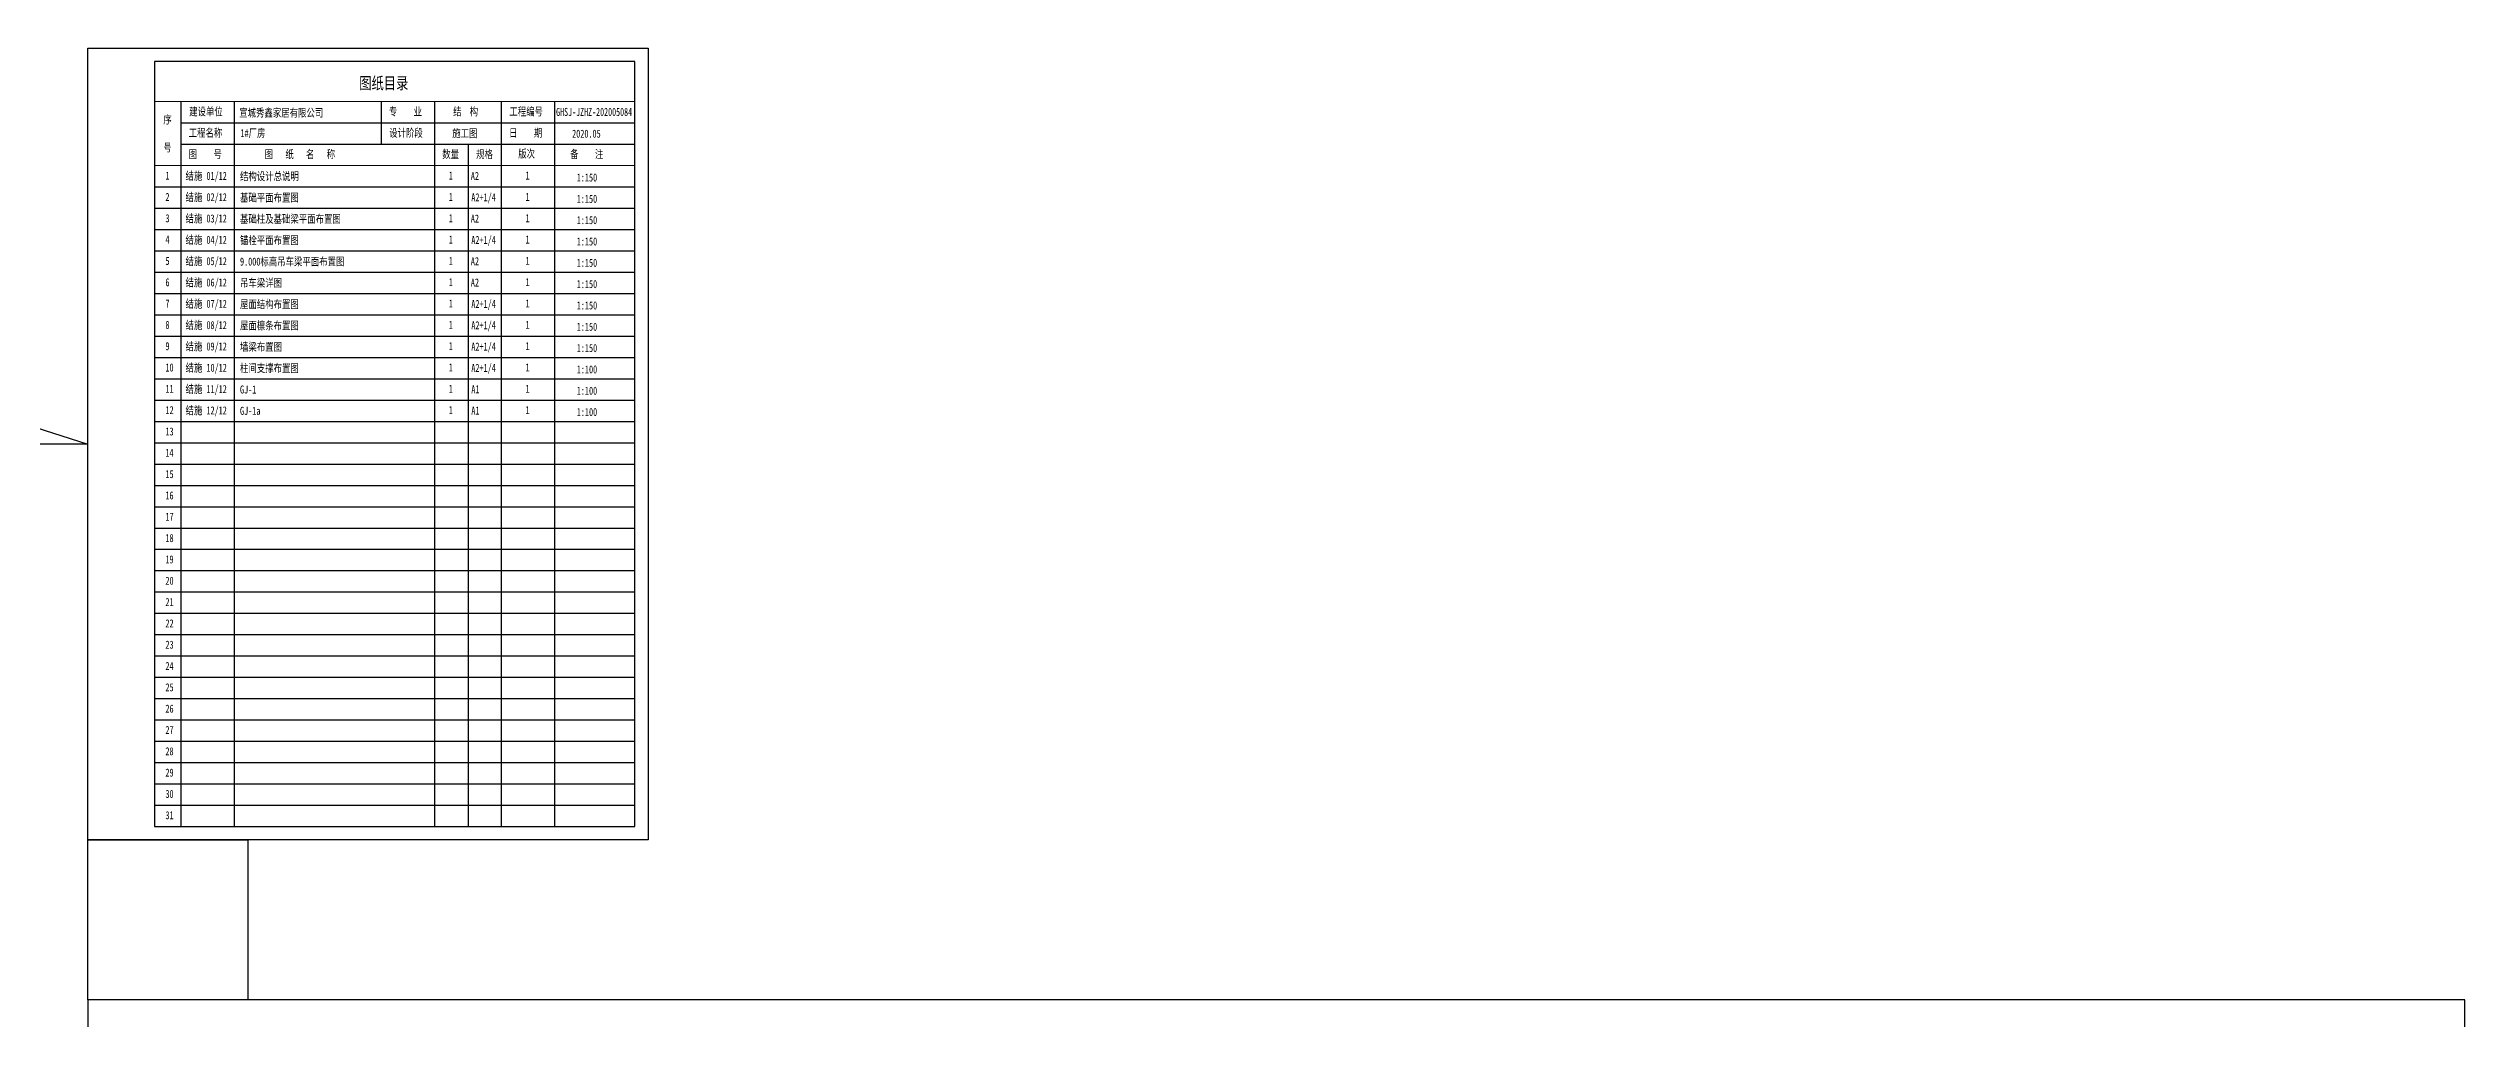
# Model space of a CAD drawing. Extents: x 9539573 to 9710259, y 1656270 to 2510207.
# Drawn here: x 9597326 to 9687909, y 2473795 to 2510207 of the extents above; entities that cross this region are included whole.
import ezdxf
from ezdxf.enums import TextEntityAlignment as Align

# ---------------------------------------------------------------- set-up
doc = ezdxf.new("R2010")
doc.units = 0
doc.header["$LTSCALE"] = 1000
doc.header["$MEASUREMENT"] = 0
doc.layers.add('PUB_TITLE', color=4, linetype='CONTINUOUS')
doc.layers.add('图签栏', color=4, linetype='CONTINUOUS')
doc.styles.add('图签黑体', font='simhei.ttf', dxfattribs={"width": 0.75})

msp = doc.modelspace()

# ---------------------------------------------------------------- linework, layer by layer
at = {"layer": 'PUB_TITLE', "color": 4}
for p, q in [((9598809.4, 2510206.8), (9619809, 2510206.8)), ((9619809, 2510206.8), (9619809, 2480507.3)), ((9619309, 2509706.8), (9601309.4, 2509706.8)), ((9601309.4, 2509706.8), (9601309.4, 2481007.3)), ((9619309, 2481007.3), (9619309, 2509706.8)), ((9602309.3, 2481007.3), (9602309.3, 2508206.8)), ((9602309.3, 2507406.8), (9619309, 2507406.8)), ((9604309.3, 2481007.3), (9604309.3, 2508206.8)), ((9609809.2, 2508206.8), (9609809.2, 2506606.8)), ((9611809.2, 2481007.3), (9611809.2, 2508206.8)), ((9614309.1, 2481007.3), (9614309.1, 2508206.8)), ((9616309.1, 2481007.3), (9616309.1, 2508206.8)), ((9602309.3, 2506606.8), (9619309, 2506606.8)), ((9613059.1, 2506606.8), (9613059.1, 2481007.3)), ((9601309.4, 2505006.9), (9619309, 2505006.9)), ((9601309.4, 2504206.9), (9619309, 2504206.9)), ((9601309.4, 2504206.9), (9619309, 2504206.9)), ((9601309.4, 2503406.9), (9619309, 2503406.9)), ((9601309.4, 2503406.9), (9619309, 2503406.9)), ((9601309.4, 2502606.9), (9619309, 2502606.9)), ((9601309.4, 2501806.9), (9619309, 2501806.9)), ((9601309.4, 2501806.9), (9619309, 2501806.9)), ((9601309.4, 2501006.9), (9619309, 2501006.9)), ((9601309.4, 2500206.9), (9619309, 2500206.9)), ((9601309.4, 2499407), (9619309, 2499407)), ((9601309.4, 2498607), (9619309, 2498607)), ((9601309.4, 2497807), (9619309, 2497807)), ((9601309.4, 2497007), (9619309, 2497007)), ((9601309.4, 2496207), (9619309, 2496207)), ((9601309.4, 2495407), (9619309, 2495407)), ((9601309.4, 2494607), (9619309, 2494607)), ((9601309.4, 2493807.1), (9619309, 2493807.1)), ((9601309.4, 2493007.1), (9619309, 2493007.1)), ((9601309.4, 2492207.1), (9619309, 2492207.1)), ((9601309.4, 2491407.1), (9619309, 2491407.1)), ((9601309.4, 2490607.1), (9619309, 2490607.1)), ((9601309.4, 2489807.1), (9619309, 2489807.1)), ((9601309.4, 2489007.1), (9619309, 2489007.1)), ((9601309.4, 2488207.2), (9619309, 2488207.2)), ((9601309.4, 2487407.2), (9619309, 2487407.2)), ((9601309.4, 2486607.2), (9619309, 2486607.2)), ((9601309.4, 2485807.2), (9619309, 2485807.2)), ((9601309.4, 2485007.2), (9619309, 2485007.2)), ((9601309.4, 2484207.2), (9619309, 2484207.2)), ((9601309.4, 2483407.2), (9619309, 2483407.2)), ((9601309.4, 2482607.2), (9619309, 2482607.2)), ((9601309.4, 2481807.3), (9619309, 2481807.3)), ((9619809, 2480507.3), (9598809.4, 2480507.3)), ((9601309.4, 2481007.3), (9619309, 2481007.3))]:
    msp.add_line(p, q, dxfattribs=at)
msp.add_lwpolyline([(9598809.4, 2510206.8), (9619809, 2510206.8), (9619809, 2480507.3), (9598809.4, 2480507.3)], close=True, dxfattribs=at)
at = {"layer": 'PUB_TITLE', "color": 4, "const_width": 40}
for points in [[(9601309.4, 2508206.8), (9619309, 2508206.8)], [(9601309.4, 2505806.8), (9619309, 2505806.8)]]:
    msp.add_lwpolyline(points, dxfattribs=at)
at = {"layer": 'PUB_TITLE', "color": 6}
msp.add_lwpolyline([(9590256.4, 2498089.7), (9598809.4, 2495357), (9539572.8, 2495357)], dxfattribs=at)
msp.add_lwpolyline([(9598809.4, 2480507.3), (9604809.4, 2480507.3), (9604809.4, 2474507.3), (9598809.4, 2474507.3)], close=True, dxfattribs=at)
at = {"layer": 'PUB_TITLE'}
msp.add_lwpolyline([(9598809.4, 2411507.3), (9687909.4, 2411507.3), (9687909.4, 2474507.3), (9598809.4, 2474507.3)], close=True, dxfattribs=at)

# ---------------------------------------------------------------- texts
at = {"layer": '图签栏', "color": 0, "style": '图签黑体', "width": 0.75}
for s, height, p in [('图纸目录', 450, (9608981.8, 2508673.5)), ('建设单位', 300, (9602605.9, 2507681.8)), ('专    业', 300, (9610093.2, 2507681.8)), ('结  构', 300, (9612501.1, 2507681.8)), ('工程编号', 300, (9614609.1, 2507681.8)), ('工程名称', 300, (9602587.2, 2506881.8)), ('设计阶段', 300, (9610105.7, 2506881.8)), ('施工图', 300, (9612467.5, 2506866.2)), ('日    期', 300, (9614596.9, 2506881.8)), ('版次', 300, (9614941, 2506101.3)), ('图    号', 300, (9602589.3, 2506081.8)), ('图   纸   名   称', 300, (9605438.4, 2506081.8)), ('数量', 300, (9612092.8, 2506081.8)), ('规格', 300, (9613363.4, 2506081.8)), ('备    注', 300, (9616890.5, 2506081.8))]:
    msp.add_text(s, height=height, dxfattribs=at).set_placement(p)
for s, p in [('序', (9601794.3, 2507538.2)), ('号', (9601794.3, 2506486.6))]:
    msp.add_text(s, height=300, dxfattribs=at).set_placement(p, align=Align.MIDDLE)
at = {"layer": '图签栏', "color": 6, "style": '图签黑体'}
for s, width, p in [('宣城秀鑫家居有限公司', 0.75, (9604482, 2507636.2)), ('GHSJ-JZHZ-202005084', 0.7, (9616360.4, 2507668.6)), ('1#厂房', 0.75, (9604529.2, 2506873.8)), ('1', 0.75, (9601716.4, 2505279)), ('结施 01/12', 0.75, (9602470.3, 2505270.4)), ('结构设计总说明', 0.75, (9604511.4, 2505253.5)), ('1', 0.75, (9612338.3, 2505281.8)), ('A2', 0.75, (9613164.5, 2505268.2)), ('1', 0.75, (9615214.3, 2505281.8)), ('2', 0.75, (9601716.4, 2504479)), ('结施 02/12', 0.75, (9602470.3, 2504470.4)), ('基础平面布置图', 0.75, (9604511.4, 2504453.6)), ('1', 0.75, (9612338.3, 2504481.9)), ('A2+1/4', 0.75, (9613183.2, 2504465.4)), ('1', 0.75, (9615214.3, 2504481.8)), ('1:150', 0.75, (9617136.1, 2505208.7)), ('1:150', 0.75, (9617136.1, 2504408.7)), ('3', 0.75, (9601716.4, 2503679.1)), ('结施 03/12', 0.75, (9602470.3, 2503670.4)), ('基础柱及基础梁平面布置图', 0.75, (9604511.4, 2503653.6)), ('1', 0.75, (9612338.3, 2503681.9)), ('A2', 0.75, (9613164.5, 2503668.2)), ('1', 0.75, (9615214.3, 2503681.9)), ('1:150', 0.75, (9617136.1, 2503608.7)), ('4', 0.75, (9601716.4, 2502879.1)), ('结施 04/12', 0.75, (9602470.3, 2502870.5)), ('锚栓平面布置图', 0.75, (9604511.4, 2502853.6)), ('1', 0.75, (9612338.3, 2502881.9)), ('A2+1/4', 0.75, (9613183.2, 2502865.4)), ('1', 0.75, (9615214.3, 2502881.9)), ('1:150', 0.75, (9617136.1, 2502808.7)), ('5', 0.75, (9601716.4, 2502079.1)), ('结施 05/12', 0.75, (9602470.3, 2502070.5)), ('9.000标高吊车梁平面布置图', 0.75, (9604511.4, 2502053.6)), ('1', 0.75, (9612338.3, 2502081.9)), ('A2', 0.75, (9613164.5, 2502068.2)), ('1', 0.75, (9615214.3, 2502081.9)), ('1:150', 0.75, (9617136.1, 2502008.7)), ('6', 0.75, (9601716.4, 2501279.1)), ('结施 06/12', 0.75, (9602470.3, 2501270.5)), ('吊车梁详图', 0.75, (9604511.4, 2501253.6)), ('1', 0.75, (9612338.3, 2501281.9)), ('A2', 0.75, (9613164.5, 2501268.3)), ('1', 0.75, (9615214.3, 2501281.9)), ('1:150', 0.75, (9617136.1, 2501208.8)), ('7', 0.75, (9601716.4, 2500479.1)), ('结施 07/12', 0.75, (9602470.3, 2500470.5)), ('屋面结构布置图', 0.75, (9604511.4, 2500453.6)), ('1', 0.75, (9612338.3, 2500481.9)), ('1', 0.75, (9612338.3, 2500481.9)), ('A2+1/4', 0.75, (9613183.2, 2500465.4)), ('1', 0.75, (9615214.3, 2500481.9)), ('1', 0.75, (9615214.3, 2500481.9)), ('1:150', 0.75, (9617136.1, 2500408.8)), ('8', 0.75, (9601716.4, 2499679.1)), ('结施 08/12', 0.75, (9602470.3, 2499670.5)), ('结施 09/12', 0.75, (9602470.3, 2498870.5)), ('屋面檩条布置图', 0.75, (9604511.4, 2499653.6)), ('墙梁布置图', 0.75, (9604511.4, 2498853.7)), ('1', 0.75, (9612338.3, 2499681.9)), ('A2+1/4', 0.75, (9613183.2, 2499665.5)), ('1', 0.75, (9615214.3, 2499681.9)), ('1:150', 0.75, (9617136.1, 2499608.8)), ('9', 0.75, (9601716.4, 2498879.1)), ('10', 0.75, (9601716.4, 2498079.2)), ('结施 10/12', 0.75, (9602470.3, 2498070.5)), ('柱间支撑布置图', 0.75, (9604511.4, 2498053.7)), ('1', 0.75, (9612338.3, 2498882)), ('1', 0.75, (9612338.3, 2498082)), ('A2+1/4', 0.75, (9613183.2, 2498865.5)), ('A2+1/4', 0.75, (9613183.2, 2498065.5)), ('1', 0.75, (9615214.3, 2498881.9)), ('1', 0.75, (9615214.3, 2498082)), ('1:150', 0.75, (9617136.1, 2498808.8)), ('1:100', 0.75, (9617136.1, 2498008.8)), ('11', 0.75, (9601716.4, 2497279.2)), ('结施 11/12', 0.75, (9602470.3, 2497270.6)), ('GJ-1', 0.75, (9604511.4, 2497253.7)), ('1', 0.75, (9612338.3, 2497282)), ('A1', 0.75, (9613183.2, 2497265.5)), ('1', 0.75, (9615214.3, 2497282)), ('1:100', 0.75, (9617136.1, 2497208.8)), ('12', 0.75, (9601716.4, 2496479.2)), ('结施 12/12', 0.75, (9602470.3, 2496470.6)), ('GJ-1a', 0.75, (9604511.4, 2496453.7)), ('1', 0.75, (9612338.3, 2496482)), ('A1', 0.75, (9613183.2, 2496465.5)), ('1', 0.75, (9615214.3, 2496482)), ('1:100', 0.75, (9617136.1, 2496408.8)), ('13', 0.75, (9601716.4, 2495679.2)), ('14', 0.75, (9601716.4, 2494879.2)), ('15', 0.75, (9601716.4, 2494079.2)), ('16', 0.75, (9601716.4, 2493279.2)), ('17', 0.75, (9601716.4, 2492479.3)), ('18', 0.75, (9601716.4, 2491679.3)), ('19', 0.75, (9601716.4, 2490879.3)), ('20', 0.75, (9601716.4, 2490079.3)), ('21', 0.75, (9601716.4, 2489279.3)), ('22', 0.75, (9601716.4, 2488479.3)), ('23', 0.75, (9601716.4, 2487679.3)), ('24', 0.75, (9601716.4, 2486879.4)), ('25', 0.75, (9601716.4, 2486079.4)), ('26', 0.75, (9601716.4, 2485279.4)), ('27', 0.75, (9601716.4, 2484479.4)), ('28', 0.75, (9601716.4, 2483679.4)), ('29', 0.75, (9601716.4, 2482879.4)), ('30', 0.75, (9601716.4, 2482079.4)), ('31', 0.75, (9601716.4, 2481279.5))]:
    msp.add_text(s, height=300, dxfattribs=dict(at, width=width)).set_placement(p)
at = {"layer": '图签栏', "color": 6, "style": '图签黑体', "width": 0.75}
msp.add_text('2020.05', height=300, dxfattribs=at).set_placement((9617497.7, 2507000.1), align=Align.MIDDLE)

doc.saveas('drawing.dxf')
